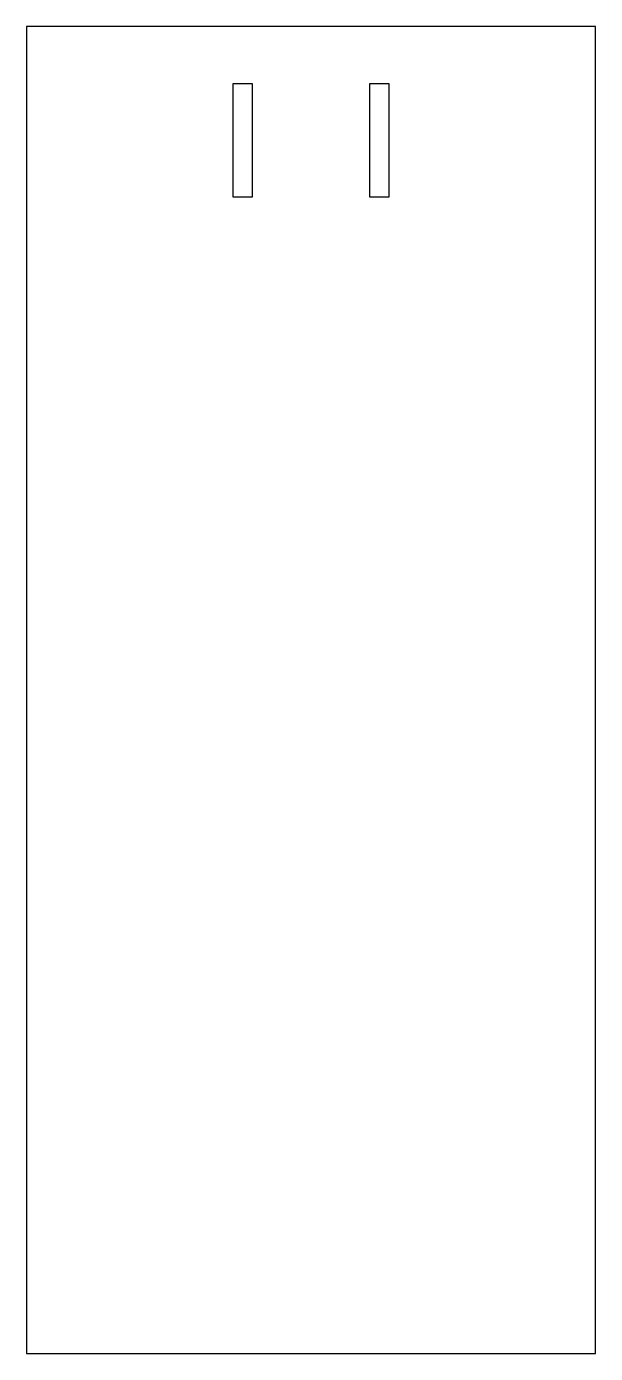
# Model space of a CAD drawing. Header units: millimetres. Extents: x -77 to 73, y 981 to 1331.
import ezdxf

# ---------------------------------------------------------------- set-up
doc = ezdxf.new("R2010")
doc.units = ezdxf.units.MM

msp = doc.modelspace()

# ---------------------------------------------------------------- linework, layer by layer
for points in [[(-77.33, 1331.12), (-77.33, 981.12), (72.67, 981.12), (72.67, 1331.12)], [(-22.83, 1286.12), (-22.83, 1316.12), (-17.83, 1316.12), (-17.83, 1286.12)], [(18.17, 1286.12), (13.17, 1286.12), (13.17, 1316.12), (18.17, 1316.12)]]:
    msp.add_lwpolyline(points, close=True)

doc.saveas('drawing.dxf')
